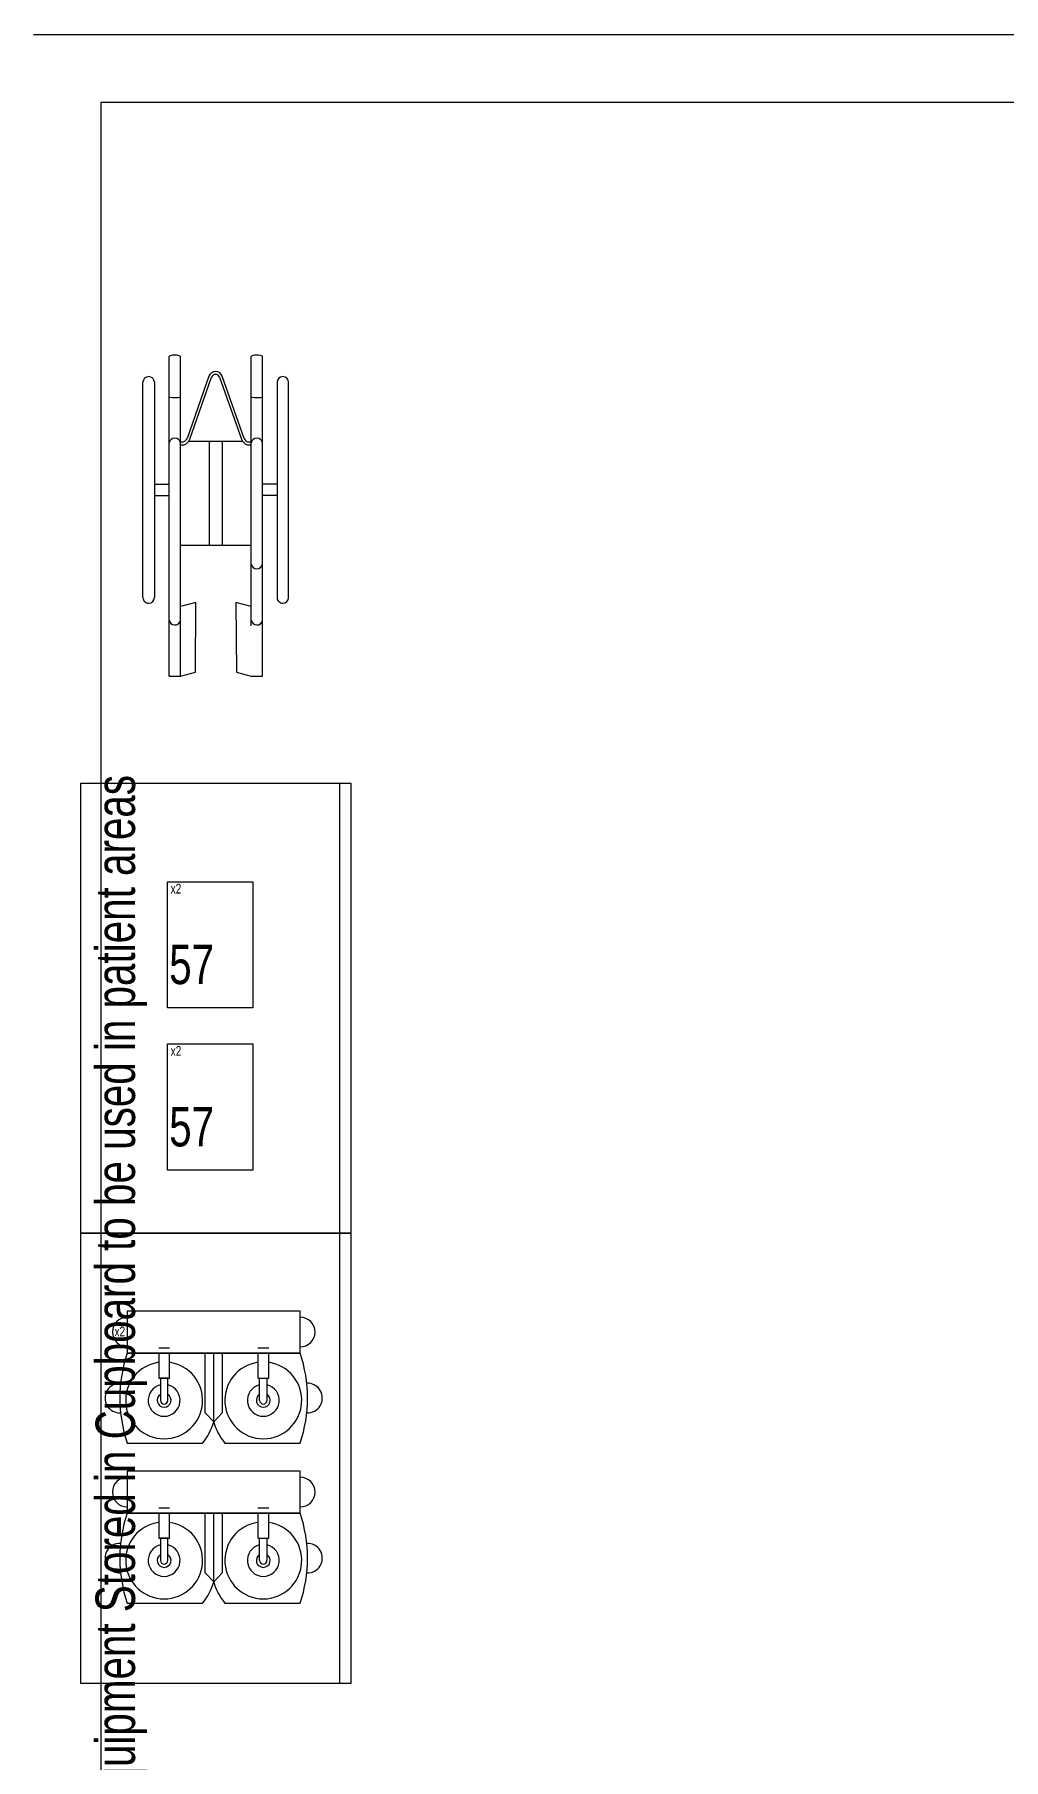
# Model space of a CAD drawing. Header units: millimetres. Extents: x 26027 to 581921, y 7230 to 233891.
# Drawn here: x 477658 to 479810, y 129849 to 133680 of the extents above; entities that cross this region are included whole.
import ezdxf

# ---------------------------------------------------------------- set-up
doc = ezdxf.new("R2010")
doc.units = ezdxf.units.MM
doc.header["$LTSCALE"] = 5
doc.layers.get('0').update_dxf_attribs({"color": 252})
for name, color, linetype, lineweight in [('Medical Equipment and Furniture', 252, 'Continuous', 0), ('Medical Equipment and Furniture1', 252, 'Continuous', 5), ('Walls', 252, 'Continuous', 5)]:
    doc.layers.add(name, color=color, linetype=linetype, lineweight=lineweight)
doc.styles.add('X3G_ENTITY_257CFD', font='swisscl.ttf', dxfattribs={"height": 200})

# ---------------------------------------------------------------- blocks, each defined once
blk = doc.blocks.new('M.107.31.46')
at = {"layer": 'Medical Equipment and Furniture1'}
for p, q in [((22587.3, -488.5), (22606.8, -467.6)), ((22606.8, -467.6), (22606.8, -620.3)), ((22626.2, -488.5), (22606.8, -467.6))]:
    blk.add_line(p, q, dxfattribs=at)
for points in [[(22581.8, -420.1), (22414.6, -420.1)], [(22798.9, -420.1), (22631.7, -420.1)], [(22587.3, -488.5), (22587.3, -620.3), (22626.2, -620.3), (22626.2, -488.5)], [(22504.7, -515.1), (22504.7, -564.7), (22488.5, -564.7), (22488.5, -515.1)], [(22708.8, -515.1), (22708.8, -564.7), (22725, -564.7), (22725, -515.1)], [(22508.6, -620.3), (22508.6, -564.7), (22484.6, -564.7), (22484.6, -620.3)], [(22728.9, -620.3), (22728.9, -564.7), (22704.9, -564.7), (22704.9, -620.3)], [(22414.6, -620.3), (22798.9, -620.3)], [(22484.6, -631.3), (22508.6, -631.3)], [(22704.9, -631.3), (22728.9, -631.3)]]:
    blk.add_lwpolyline(points, dxfattribs=at)
blk.add_lwpolyline([(22414.6, -713.6), (22798.9, -713.6), (22798.9, -620.3), (22414.6, -620.3)], close=True, dxfattribs=at)
for centre, radius, start, end in [((22714.4, -520.2), 316, 161.5342, 198.4658), ((22480.9, -503.4), 130.9, 15.8849, 39.5335), ((22732.6, -503.4), 130.9, 140.4665, 164.1151), ((22499.2, -520.2), 316, 341.5342, 18.4658), ((22496.6, -515.1), 85.4, 278.0941, 261.9059), ((22716.9, -515.1), 85.4, 278.0941, 261.9059), ((22398.4, -520.2), 32.9, 87.02, 272.98), ((22496.6, -515.1), 35.4, 283.274, 256.726), ((22716.9, -515.1), 35.4, 283.274, 256.726), ((22815.2, -520.2), 32.9, 267.02, 92.98), ((22496.6, -515.1), 15.4, 301.8051, 238.1949), ((22496.6, -515.1), 8.13, 0, 180), ((22716.9, -515.1), 15.4, 301.8051, 238.1949), ((22716.9, -515.1), 8.13, 0, 180), ((22414.6, -666.9), 32.9, 90, 270), ((22798.9, -666.9), 32.9, 270, 90)]:
    blk.add_arc(centre, radius, start, end, dxfattribs=at)
blk = doc.blocks.new('HF14449A-P')
for p, q in [((-0.2244, 0.0577), (-0.7026, 0.0577)), ((-0.05, 0), (-0.7602, 0)), ((-0.7026, 0.0323), (-0.2244, 0.0323)), ((-0.4762, 0.0321), (-0.4762, -0.0003)), ((-0.4508, 0.0321), (-0.4508, -0.0003)), ((-0.05, -0.0255), (-0.05, 0)), ((-0.1618, -0.0254), (-0.7597, -0.0254)), ((-0.5699, -0.0249), (-0.5699, -0.0332)), ((-0.5636, -0.0346), (-0.5636, -0.0251)), ((-0.3406, -0.1837), (-0.3406, -0.0251)), ((-0.2045, -0.0254), (-0.2138, -0.0595)), ((-0.0589, -0.0584), (-0.05, -0.0255)), ((-0.578, -0.0409), (-0.7158, -0.0896)), ((-0.7137, -0.0956), (-0.576, -0.047)), ((-0.5708, -0.044), (-0.5708, -0.1647)), ((-0.2138, -0.0595), (-0.0589, -0.0584)), ((-0.576, -0.1618), (-0.7137, -0.1132)), ((-0.5708, -0.0899), (-0.3406, -0.0899)), ((-0.7158, -0.1192), (-0.578, -0.1678)), ((-0.5708, -0.1189), (-0.3406, -0.1189)), ((-0.0589, -0.1493), (-0.2138, -0.1482)), ((-0.2138, -0.1482), (-0.2045, -0.1824)), ((-0.0499, -0.1827), (-0.0589, -0.1493)), ((-0.05, -0.1827), (-0.7602, -0.1827)), ((-0.5699, -0.1755), (-0.5699, -0.1837)), ((-0.5636, -0.1837), (-0.5636, -0.1742)), ((-0.05, -0.2078), (-0.05, -0.1827)), ((-0.05, -0.2078), (-0.7593, -0.2078)), ((-0.4762, -0.2401), (-0.4762, -0.2078)), ((-0.4508, -0.2401), (-0.4508, -0.2078)), ((-0.7026, -0.2404), (-0.2244, -0.2404)), ((-0.2244, -0.2658), (-0.7026, -0.2658))]:
    blk.add_line(p, q)
for centre, radius, start, end in [((-0.7026, 0.045), 0.0127, 90, 180), ((-0.7026, 0.045), 0.0127, 180, 270), ((-0.2244, 0.045), 0.0127, 0, 90), ((-0.2244, 0.045), 0.0127, 270, 0), ((-0.5661, -0.0128), 0.0127, 98.7333, 261.2512), ((-0.5848, -0.0258), 0.0166, 294.282, 333.3732), ((-0.5848, -0.0258), 0.023, 292.5926, 337.4074), ((-0.301, -0.0129), 0.0127, 279.8278, 82.5002), ((-0.7106, -0.1044), 0.0157, 109.4325, 250.5675), ((-0.7106, -0.1044), 0.00936, 109.4229, 250.5771), ((-0.5661, -0.1952), 0.0127, 98.7488, 261.2667), ((-0.5848, -0.183), 0.0166, 26.6268, 65.718), ((-0.5848, -0.183), 0.023, 22.5926, 67.4074), ((-0.7026, -0.2531), 0.0127, 90, 180), ((-0.7026, -0.2531), 0.0127, 180, 270), ((-0.2244, -0.2531), 0.0127, 0, 90), ((-0.2244, -0.2531), 0.0127, 270, 0)]:
    blk.add_arc(centre, radius, start, end)
for centre, ratio, start_param, end_param in [((-0.7597, -0.0126), 0.241377, 0.152696, 3.141593), ((-0.6698, -0.0127), 0.078125, 3.141593, 6.498142), ((-0.1758, -0.0125), 0.964579, 3.250377, 6.096807), ((-0.7597, -0.1952), 0.241678, 0.147741, 3.289334), ((-0.6698, -0.1954), 0.078125, 3.141593, 6.498142), ((-0.1758, -0.1951), 0.964579, 3.252899, 6.098308)]:
    blk.add_ellipse(centre, major_axis=(0, 0.0127), ratio=ratio, start_param=start_param, end_param=end_param)
blk = doc.blocks.new('CUPBOARD - GLASS TOP - LOCKABLE - 200x100x60')
at = {"layer": 'Medical Equipment and Furniture1'}
blk.add_line((283.1819, -205.0074, 0), (284.1819, -205.0074, 0), dxfattribs=at)
at = {"layer": 'Medical Equipment and Furniture1', "elevation": 0}
blk.add_lwpolyline([(284.1819, -204.4324), (283.1819, -204.4324), (283.1819, -205.0324), (284.1819, -205.0324)], close=True, dxfattribs=at)

msp = doc.modelspace()

# ---------------------------------------------------------------- linework, layer by layer
at = {"layer": 'Medical Equipment and Furniture', "elevation": 0}
for points in [[(477953.2, 131518.5), (477953.2, 131798.5), (478143.2, 131798.5), (478143.2, 131518.5), (477953.2, 131518.5)], [(477953.2, 131158.1), (477953.2, 131438.1), (478143.2, 131438.1), (478143.2, 131158.1), (477953.2, 131158.1)]]:
    msp.add_lwpolyline(points, dxfattribs=at)
at = {"layer": 'Walls'}
for p, q in [((477655.8, 133680.3, 2.4), (483189.6, 133680.3, 2.4)), ((477805.8, 127905.3, 2.4), (477805.8, 133530.3, 2.4)), ((477805.8, 133530.3, 2.4), (483189.6, 133530.3, 2.4))]:
    msp.add_line(p, q, dxfattribs=at)

# ---------------------------------------------------------------- block references
at = {"layer": 'Medical Equipment and Furniture', "yscale": 1000, "zscale": 1000}
for name, p, xscale, rotation in [('HF14449A-P', (478164.7, 132205.2, 0), 1000, 270), ('CUPBOARD - GLASS TOP - LOCKABLE - 200x100x60', (273328.4, 415199.5, 4.7), -1000, 90), ('CUPBOARD - GLASS TOP - LOCKABLE - 200x100x60', (273328.4, 414199.5, 4.7), -1000, 90)]:
    msp.add_blockref(name, p, dxfattribs=dict(at, xscale=xscale, rotation=rotation))
at = {"layer": 'Medical Equipment and Furniture', "rotation": 180}
for p in [(500662.8, 130131.3, 0), (500662.8, 129775.8, 0)]:
    msp.add_blockref('M.107.31.46', p, dxfattribs=at)

# ---------------------------------------------------------------- texts
at = {"layer": 'Medical Equipment and Furniture', "insert": (477793.7, 130712, 0), "char_height": 87.473, "width": 3260.537, "attachment_point": 2, "rotation": 90, "style": 'X3G_ENTITY_257CFD'}
msp.add_mtext('Medical Equipment Stored in Cupboard to be used in patient areas', dxfattribs=at)
at = {"layer": 'Medical Equipment and Furniture', "attachment_point": 2, "style": 'X3G_ENTITY_257CFD'}
for s, insert, char_height, width in [('x2', (477972.3, 131794, 0), 21.87, 20.636), ('57', (478007, 131658.5, 0), 87.47, 82.543), ('x2', (477972.3, 131433.6, 0), 21.87, 20.636), ('57', (478007, 131298.1, 0), 87.47, 82.543), ('x2', (477847.5, 130810.3, 0), 21.87, 20.636)]:
    msp.add_mtext(s, dxfattribs=dict(at, insert=insert, char_height=char_height, width=width))

doc.saveas('drawing.dxf')
